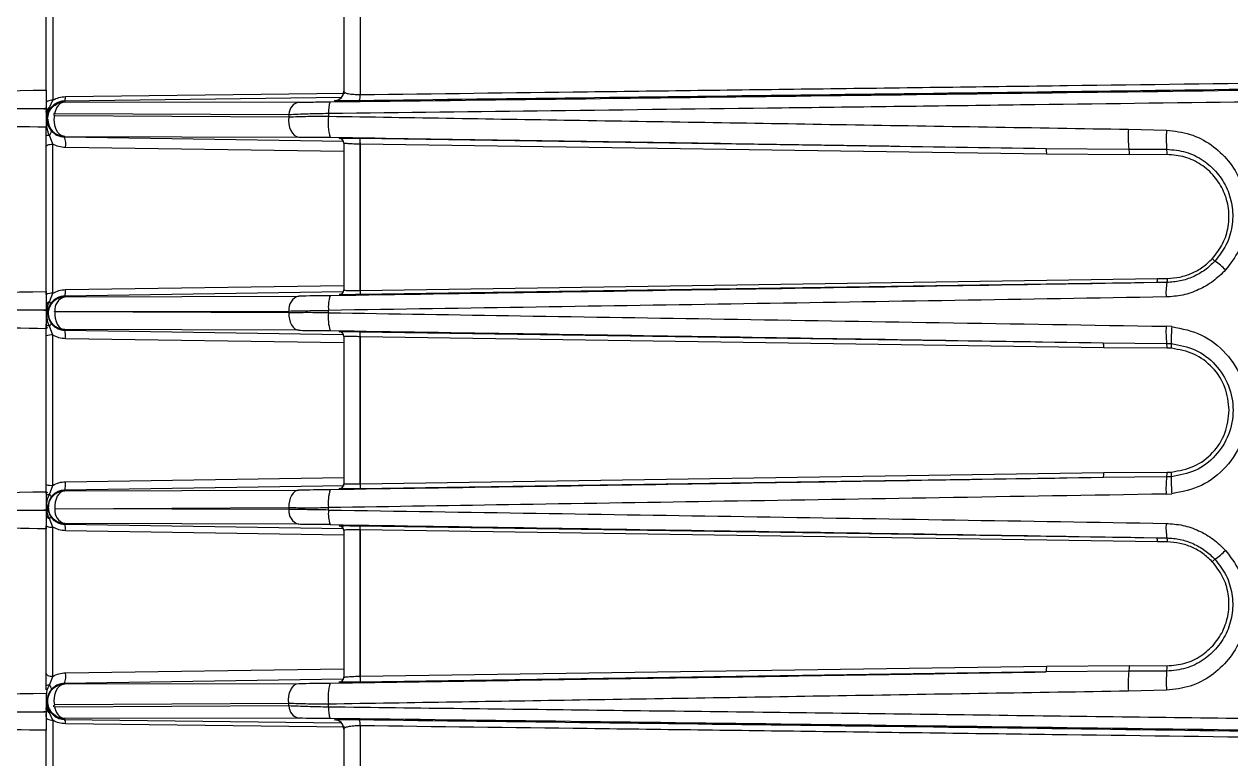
# Model space of a CAD drawing. Extents: x 8 to 113, y 1 to 87.
# Drawn here: x 10.875 to 14.766, y 35.692 to 38.064 of the extents above; entities that cross this region are included whole.
import ezdxf

# ---------------------------------------------------------------- set-up
doc = ezdxf.new("R2010")
doc.units = 0
doc.header["$MEASUREMENT"] = 0
doc.layers.add('OBJECT', color=7, linetype='CONTINUOUS')

msp = doc.modelspace()

# ---------------------------------------------------------------- linework, layer by layer
at = {"layer": 'OBJECT'}
for p, q in [((11.959, 39.8179), (11.959, 37.8362)), ((10.946, 37.8507), (10.946, 39.1277)), ((10.9679, 39.1309), (10.9679, 37.8185)), ((10.9569, 37.7943), (10.9679, 37.8185)), ((11.8975, 37.8263), (11.006, 37.8155)), ((11.0087, 37.8298), (11.9089, 37.841)), ((10.946, 37.7908), (10.946, 37.7906)), ((10.946, 37.7781), (10.946, 37.7837)), ((11.006, 37.8155), (11.0061, 37.8126)), ((11.0061, 37.8126), (11.006, 37.8126)), ((11.0061, 37.8126), (11.7613, 37.8121)), ((11.8764, 37.8168), (11.8764, 37.817)), ((10.9739, 37.7757), (11.729, 37.7721)), ((10.9739, 37.7691), (11.729, 37.7642)), ((11.729, 37.7721), (11.729, 37.7642)), ((11.8568, 37.776), (11.8568, 37.7664)), ((10.946, 37.2007), (10.946, 37.7307)), ((10.946, 37.7063), (10.946, 37.7205)), ((10.9679, 37.6766), (10.9569, 37.7054)), ((11.006, 37.6994), (11.0061, 37.7011)), ((11.0061, 37.7011), (11.7611, 37.6993)), ((14.4357, 37.7243), (14.5585, 37.7215)), ((10.9679, 37.195), (10.9679, 37.6766)), ((11.006, 37.6994), (11.9054, 37.6859)), ((11.906, 37.6524), (11.0086, 37.6654)), ((11.8912, 37.6945), (11.8912, 37.6949)), ((11.9573, 37.6951), (14.1699, 37.6623)), ((11.959, 37.6801), (11.9589, 37.6759)), ((11.9589, 37.2038), (11.9589, 37.6759)), ((11.9592, 37.6759), (11.9593, 37.6801)), ((11.9592, 37.6759), (11.9592, 37.2038)), ((14.1717, 37.6436), (11.9592, 37.6759)), ((14.1699, 37.6623), (14.4373, 37.6602)), ((14.4388, 37.6422), (14.1717, 37.6436)), ((14.4373, 37.6602), (14.5589, 37.6599)), ((14.5601, 37.6426), (14.4388, 37.6422)), ((11.9592, 37.2038), (14.5293, 37.2425)), ((14.5293, 37.2425), (14.5614, 37.2429)), ((11.9044, 37.1997), (11.0061, 37.186)), ((11.0087, 37.2068), (11.906, 37.2206)), ((14.5275, 37.2294), (11.9573, 37.1907)), ((14.5596, 37.2298), (14.5275, 37.2294)), ((10.9569, 37.1674), (10.9679, 37.195)), ((11.0061, 37.1836), (11.7611, 37.1861)), ((11.0061, 37.186), (11.0061, 37.1836)), ((11.8912, 37.1909), (11.8912, 37.1913)), ((10.946, 37.1408), (10.946, 37.1406)), ((10.974, 37.1363), (11.729, 37.1377)), ((11.729, 37.1321), (10.974, 37.1356)), ((11.729, 37.1321), (11.729, 37.1377)), ((11.8568, 37.1321), (11.8568, 37.1399)), ((10.946, 36.5547), (10.946, 37.0807)), ((10.9679, 37.0603), (10.9569, 37.0893)), ((14.5759, 37.0875), (14.5572, 37.0884)), ((10.9679, 36.5752), (10.9679, 37.0603)), ((11.0061, 37.0779), (11.0061, 37.0759)), ((11.7611, 37.0755), (11.0061, 37.0779)), ((11.0061, 37.0759), (11.9054, 37.0622)), ((11.906, 37.035), (11.0087, 37.0485)), ((11.8912, 37.0705), (11.8912, 37.0709)), ((11.906, 37.0559), (11.906, 36.8177)), ((11.9573, 37.0711), (14.3542, 37.0351)), ((11.9589, 37.0561), (11.9589, 37.0549)), ((11.9589, 36.5806), (11.9589, 37.0549)), ((11.9592, 37.0549), (11.9592, 37.0561)), ((11.9592, 37.0549), (11.9592, 36.5805)), ((14.3561, 37.0193), (11.9592, 37.0549)), ((14.3542, 37.0351), (14.559, 37.0333)), ((14.5606, 37.0178), (14.3561, 37.0193)), ((14.559, 37.0333), (14.574, 37.0327)), ((14.5746, 37.0174), (14.5606, 37.0178)), ((11.906, 36.8177), (11.906, 36.5795)), ((11.9592, 36.5805), (14.3561, 36.6162)), ((14.3561, 36.6162), (14.5606, 36.6176)), ((14.5606, 36.6176), (14.5746, 36.6181)), ((10.9569, 36.5461), (10.9679, 36.5752)), ((11.9075, 36.5733), (11.0061, 36.5595)), ((11.0087, 36.587), (11.906, 36.6004)), ((14.3542, 36.6003), (11.9573, 36.5644)), ((11.9589, 36.5806), (11.9589, 36.5794)), ((11.9592, 36.5794), (11.9592, 36.5805)), ((14.559, 36.6022), (14.3542, 36.6003)), ((14.574, 36.6027), (14.559, 36.6022)), ((11.0061, 36.5575), (11.7611, 36.56)), ((11.0061, 36.5595), (11.0061, 36.5575)), ((11.8912, 36.5645), (11.8912, 36.565)), ((14.5572, 36.547), (14.5759, 36.548)), ((10.946, 36.4946), (10.946, 36.4948)), ((10.974, 36.4999), (11.729, 36.5034)), ((11.729, 36.4977), (10.974, 36.4991)), ((11.729, 36.5034), (11.729, 36.4977)), ((11.8568, 36.4956), (11.8568, 36.5033)), ((10.9679, 36.4404), (10.9569, 36.468)), ((10.946, 35.9151), (10.946, 36.4347)), ((10.9679, 35.9588), (10.9679, 36.4404)), ((11.0061, 36.4518), (11.0061, 36.4495)), ((11.7611, 36.4494), (11.0061, 36.4518)), ((11.0061, 36.4495), (11.9044, 36.4357)), ((11.906, 36.4148), (11.0087, 36.4286)), ((11.8912, 36.4441), (11.8912, 36.4446)), ((11.9573, 36.4447), (14.5275, 36.4061)), ((11.9589, 35.9596), (11.9589, 36.4316)), ((11.9592, 36.4316), (11.9592, 35.9596)), ((14.5293, 36.393), (11.9592, 36.4316)), ((14.5275, 36.4061), (14.5596, 36.4056)), ((14.5614, 36.3925), (14.5293, 36.393)), ((11.9592, 35.9596), (14.1717, 35.9919)), ((14.1717, 35.9919), (14.4388, 35.9933)), ((14.4388, 35.9933), (14.5601, 35.9928)), ((10.9569, 35.9301), (10.9679, 35.9588)), ((11.0086, 35.9701), (11.906, 35.9831)), ((14.1699, 35.9732), (11.9573, 35.9403)), ((11.9589, 35.9596), (11.959, 35.9553)), ((11.9593, 35.9553), (11.9592, 35.9596)), ((14.4373, 35.9753), (14.1699, 35.9732)), ((14.5589, 35.9756), (14.4373, 35.9753)), ((10.946, 35.9151), (10.946, 35.9292)), ((11.9032, 35.9496), (11.006, 35.936)), ((11.0061, 35.9343), (11.006, 35.936)), ((11.0061, 35.9343), (11.7611, 35.9361)), ((11.8912, 35.9405), (11.8912, 35.941)), ((14.5585, 35.914), (14.4357, 35.9111)), ((10.946, 35.8517), (10.946, 35.8573)), ((10.946, 35.8446), (10.946, 35.8448)), ((10.946, 35.8277), (10.946, 35.8377)), ((10.9679, 35.817), (10.9569, 35.8411)), ((11.729, 35.8634), (10.9738, 35.8598)), ((11.729, 35.8713), (10.9739, 35.8664)), ((11.729, 35.8634), (11.729, 35.8713)), ((11.8568, 35.8595), (11.8568, 35.8691)), ((10.9679, 35.817), (10.9679, 34.495)), ((11.7613, 35.8234), (11.006, 35.8228)), ((11.006, 35.8228), (11.006, 35.8199)), ((11.006, 35.8199), (11.8975, 35.8091)), ((11.9089, 35.7944), (11.0086, 35.8057)), ((11.8764, 35.8185), (11.8764, 35.8186)), ((11.959, 35.7993), (11.959, 33.8176)), ((10.946, 34.5896), (10.946, 35.7847))]:
    msp.add_line(p, q, dxfattribs=at)
at = {"layer": 'OBJECT', "flags": 128}
for points in [[(10.9679, 37.8185), (10.9635, 37.8181), (10.9593, 37.8173), (10.9555, 37.8163), (10.9522, 37.8149), (10.9496, 37.8134), (10.9476, 37.8116), (10.9464, 37.8097), (10.946, 37.8078)], [(11.0061, 37.7011), (10.9982, 37.7028), (10.9908, 37.7072), (10.9842, 37.714), (10.9789, 37.723), (10.975, 37.7335), (10.9728, 37.7451), (10.9725, 37.7572), (10.9739, 37.7691)], [(11.729, 37.7642), (11.728, 37.7526), (11.7287, 37.7409), (11.7311, 37.7299), (11.735, 37.7198), (11.7402, 37.7114), (11.7465, 37.705), (11.7536, 37.7009), (11.7611, 37.6993)], [(10.9569, 37.7054), (10.9588, 37.7077), (10.9603, 37.71), (10.9615, 37.7122), (10.9624, 37.7142), (10.9629, 37.7161), (10.9631, 37.7177), (10.9628, 37.7191), (10.9623, 37.7203)], [(10.946, 37.6674), (10.9464, 37.6691), (10.9476, 37.6707), (10.9496, 37.6722), (10.9522, 37.6736), (10.9555, 37.6747), (10.9593, 37.6756), (10.9635, 37.6763), (10.9679, 37.6766)], [(10.946, 37.1408), (10.9421, 37.1408), (10.9391, 37.1407)], [(10.974, 37.1356), (10.974, 37.1248), (10.9754, 37.1143), (10.9781, 37.1044), (10.9821, 37.0956), (10.9871, 37.0883), (10.9929, 37.0828), (10.9993, 37.0793), (11.0061, 37.0779)], [(11.729, 37.1321), (11.7291, 37.1214), (11.7306, 37.1111), (11.7334, 37.1014), (11.7373, 37.0928), (11.7423, 37.0857), (11.7481, 37.0803), (11.7544, 37.0768), (11.7611, 37.0755)], [(10.946, 37.0958), (10.9462, 37.0949), (10.9467, 37.0939), (10.9476, 37.093), (10.9489, 37.0922), (10.9505, 37.0913), (10.9524, 37.0906), (10.9545, 37.0899), (10.9569, 37.0893)], [(10.9569, 36.5461), (10.9545, 36.5455), (10.9524, 36.5448), (10.9505, 36.5441), (10.9489, 36.5433), (10.9476, 36.5424), (10.9467, 36.5415), (10.9462, 36.5406), (10.946, 36.5396)], [(11.0061, 36.5575), (10.9993, 36.5562), (10.9929, 36.5526), (10.9871, 36.5471), (10.9821, 36.5398), (10.9781, 36.5311), (10.9754, 36.5212), (10.974, 36.5107), (10.974, 36.4999)], [(11.7611, 36.56), (11.7544, 36.5586), (11.7481, 36.5552), (11.7423, 36.5498), (11.7373, 36.5426), (11.7334, 36.5341), (11.7306, 36.5244), (11.7291, 36.514), (11.729, 36.5034)], [(10.946, 35.968), (10.9464, 35.9663), (10.9476, 35.9647), (10.9496, 35.9632), (10.9522, 35.9619), (10.9555, 35.9607), (10.9593, 35.9598), (10.9635, 35.9592), (10.9679, 35.9588)], [(10.9569, 35.9301), (10.9588, 35.9278), (10.9603, 35.9255), (10.9615, 35.9233), (10.9624, 35.9212), (10.9629, 35.9194), (10.9631, 35.9177), (10.9628, 35.9163), (10.9623, 35.9152)], [(10.9739, 35.8664), (10.9725, 35.8783), (10.9728, 35.8903), (10.975, 35.9019), (10.9789, 35.9125), (10.9842, 35.9214), (10.9908, 35.9282), (10.9982, 35.9326), (11.0061, 35.9343)], [(11.729, 35.8713), (11.728, 35.8829), (11.7287, 35.8945), (11.7311, 35.9056), (11.735, 35.9156), (11.7402, 35.924), (11.7465, 35.9304), (11.7536, 35.9345), (11.7611, 35.9361)], [(10.9391, 35.8447), (10.9429, 35.8447), (10.946, 35.8446)], [(10.946, 35.8277), (10.9464, 35.8257), (10.9476, 35.8238), (10.9496, 35.8221), (10.9522, 35.8205), (10.9555, 35.8192), (10.9593, 35.8181), (10.9635, 35.8174), (10.9679, 35.817)]]:
    msp.add_lwpolyline(points, dxfattribs=at)
at = {"layer": 'OBJECT'}
for centre, radius, start, end in [((11.876, 37.8468), 0.03, 270.8174, 359.9964), ((11.9187, 37.8322), 0.0405, 336.8812, 5.6577), ((10.9648, 37.7772), 0.0189, 114.6928, 177.0657), ((10.9594, 37.7991), 0.00532, 242.8052, 300.6129), ((11.7707, 37.7715), 0.0417, 103.027, 179.1917), ((11.9319, 37.7836), 0.0755, 157.3106, 185.817), ((11.007, 37.7569), 0.0557, 180.0252, 269.0506), ((12.0078, 37.7439), 0.1527, 171.5367, 197.3552), ((10.9552, 37.7508), 0.0455, 258.3163, 272.234), ((14.8148, 37.7017), 0.3799, 176.5835, 186.2714), ((14.9927, 37.6936), 0.4351, 176.3255, 184.4454), ((10.9369, 37.677), 0.0726, 350.7986, 17.9755), ((11.891, 37.6799), 0.015, 0.0028, 89.0058), ((11.891, 37.6795), 0.015, 0.0039, 89.0036), ((11.9572, 37.7261), 0.0503, 271.9428, 272.287), ((14.1353, 37.6495), 0.0369, 350.8114, 20.3031), ((14.3819, 37.6464), 0.057, 355.73, 13.9671), ((14.4946, 37.6466), 0.0657, 356.4741, 11.6369), ((15.015, 37.6351), 0.4509, 226.7586, 228.2473), ((14.5395, 37.0514), 0.3031, 46.2734, 54.6876), ((14.5042, 37.2393), 0.0254, 336.99, 7.2253), ((14.5341, 37.24), 0.0275, 338.3037, 6.1788), ((10.9631, 37.1596), 0.0358, 82.2158, 118.5915), ((10.9643, 37.2018), 0.0447, 339.2658, 6.4601), ((11.891, 37.2063), 0.015, 270.9964, 359.9961), ((11.891, 37.2059), 0.015, 270.9964, 359.9961), ((14.7611, 37.1961), 0.2043, 170.5079, 183.6881), ((10.9601, 37.1534), 0.0144, 102.7899, 170.4308), ((10.9708, 37.1846), 0.0221, 231.1278, 248.9892), ((11.0184, 37.1407), 0.0446, 105.9957, 185.6539), ((11.7738, 37.1428), 0.0451, 106.3213, 186.431), ((11.9623, 37.1519), 0.1062, 160.6882, 186.5213), ((11.989, 37.1152), 0.1333, 172.7057, 197.7827), ((10.9493, 37.1011), 0.0141, 303.0741, 346.3766), ((14.8979, 37.0717), 0.3411, 177.1853, 186.4627), ((14.8954, 37.0489), 0.3218, 173.1125, 182.8762), ((10.963, 37.0081), 0.0524, 84.5631, 108.899), ((10.9474, 37.0565), 0.0618, 352.5357, 18.3289), ((11.891, 37.0559), 0.015, 0.0028, 89.0058), ((11.891, 37.0555), 0.015, 0.0028, 89.0058), ((11.9588, 37.0787), 0.0238, 270.2493, 270.9756), ((14.3246, 37.0237), 0.0318, 351.965, 21.0948), ((14.5137, 37.0208), 0.0469, 356.4155, 15.4698), ((14.5288, 37.0234), 0.0461, 352.5298, 11.687), ((14.3246, 36.6117), 0.0318, 338.9052, 8.035), ((14.5137, 36.6147), 0.0469, 344.5302, 3.5845), ((14.5288, 36.6121), 0.0461, 348.313, 7.4702), ((10.963, 36.6274), 0.0524, 251.101, 275.4369), ((10.9474, 36.5789), 0.0618, 341.6714, 7.464), ((11.891, 36.58), 0.015, 270.9942, 359.9972), ((11.891, 36.5795), 0.015, 270.9964, 359.9961), ((11.9588, 36.5567), 0.0238, 89.0244, 89.7507), ((14.8979, 36.5638), 0.3411, 173.5372, 182.8147), ((14.8954, 36.5866), 0.3218, 177.1238, 186.8875), ((10.9493, 36.5343), 0.0141, 13.6232, 56.9261), ((11.989, 36.5203), 0.1333, 162.2173, 187.2943), ((11.0184, 36.4947), 0.0446, 174.3461, 254.0043), ((11.7738, 36.4927), 0.0451, 173.5685, 253.6795), ((11.9623, 36.4835), 0.1062, 173.4789, 199.3117), ((10.9601, 36.482), 0.0144, 189.5692, 257.2101), ((10.9708, 36.4508), 0.0221, 111.0108, 128.8722), ((10.9631, 36.4758), 0.0358, 241.4063, 277.7849), ((10.9643, 36.4337), 0.0447, 353.5401, 20.7342), ((11.891, 36.4296), 0.015, 0.0039, 89.0036), ((11.891, 36.4291), 0.015, 0.0039, 89.0036), ((14.7611, 36.4393), 0.2043, 176.3119, 189.4921), ((14.5042, 36.3962), 0.0254, 352.774, 23.0107), ((14.5341, 36.3955), 0.0275, 353.8212, 21.6963), ((14.5395, 36.5841), 0.3031, 305.3124, 313.7266), ((15.0143, 36.001), 0.45, 131.7511, 133.243), ((14.1353, 35.986), 0.0369, 339.6958, 9.1893), ((14.3819, 35.989), 0.057, 346.0341, 4.269), ((14.4946, 35.9888), 0.0657, 348.3632, 3.5258), ((10.9369, 35.9584), 0.0726, 342.0242, 9.2015), ((11.891, 35.956), 0.015, 270.9959, 359.9966), ((11.891, 35.9555), 0.015, 270.9937, 359.9966), ((11.9576, 35.9214), 0.0382, 87.6586, 88.1116), ((14.8148, 35.9338), 0.3798, 173.7285, 183.4166), ((14.9927, 35.9418), 0.4351, 175.5545, 183.6745), ((10.9552, 35.8847), 0.0454, 87.7552, 101.6915), ((12.0078, 35.8915), 0.1527, 162.6447, 188.4633), ((10.9648, 35.8583), 0.0189, 182.9339, 245.3066), ((10.9594, 35.8364), 0.00532, 59.3943, 117.194), ((11.7707, 35.864), 0.0417, 180.8078, 256.974), ((11.9319, 35.8518), 0.0755, 174.1828, 202.6897), ((10.9827, 35.8083), 0.026, 354.2925, 26.5141), ((11.876, 35.7886), 0.03, 0.0033, 89.1829), ((11.9187, 35.8032), 0.0405, 354.3437, 23.1174)]:
    msp.add_arc(centre, radius, start, end, dxfattribs=at)
for points, knots in [([(11.906, 39.758), (11.906, 39.7494), (11.906, 39.732), (11.906, 39.6738), (11.906, 39.5909), (11.906, 39.4806), (11.906, 39.3441), (11.906, 39.183), (11.906, 38.9992), (11.906, 38.7953), (11.906, 38.5751), (11.906, 38.3418), (11.906, 38.0997), (11.906, 37.9307), (11.906, 37.8468)], [0, 0, 0, 0, 0.0803207, 0.16194, 0.244772, 0.3293776, 0.4144874, 0.5, 0.5855181, 0.670628, 0.755228, 0.8380655, 0.919682, 1, 1, 1, 1]), ([(10.946, 37.8611), (10.946, 37.9282), (10.946, 38.0826), (10.946, 38.3027), (10.946, 38.5201), (10.946, 38.7093), (10.946, 38.8659), (10.946, 38.9854), (10.946, 39.0693), (10.946, 39.094), (10.946, 39.1062)], [0, 0, 0, 0, 0.098184, 0.225884, 0.35579, 0.486829, 0.617867, 0.747774, 0.875474, 1, 1, 1, 1]), ([(11.8622, 37.8128), (12.3785, 37.8192), (13.4118, 37.832), (14.766, 37.8497), (15.6034, 37.8612), (15.921, 37.8656)], [0, 0, 0, 0, 0.382702, 0.765908, 1, 1, 1, 1]), ([(15.921, 37.8679), (15.6138, 37.8637), (14.7972, 37.8525), (13.4743, 37.8352), (12.4618, 37.8226), (11.9559, 37.8163)], [0, 0, 0, 0, 0.23178, 0.616222, 1, 1, 1, 1]), ([(11.959, 37.8362), (12.203, 37.8393), (12.6999, 37.8455), (13.4602, 37.8553), (14.227, 37.8653), (14.9947, 37.8755), (15.5553, 37.8831), (15.8653, 37.8874), (15.921, 37.8881)], [0, 0, 0, 0, 0.185391, 0.377506, 0.576351, 0.765931, 0.957987, 1, 1, 1, 1]), ([(9.4235, 37.8241), (9.7078, 37.8291), (10.2153, 37.838), (10.7227, 37.8468), (10.946, 37.8507)], [0, 0, 0, 0, 0.560008, 1, 1, 1, 1]), ([(10.946, 37.8507), (10.946, 37.8501), (10.946, 37.8487), (10.946, 37.8382), (10.946, 37.8229), (10.946, 37.8061), (10.946, 37.7951), (10.946, 37.7908)], [0, 0, 0, 0, 0.217203, 0.434333, 0.650165, 0.864389, 1, 1, 1, 1]), ([(10.9679, 37.8185), (10.9743, 37.8217), (10.9872, 37.828), (11.0015, 37.8292), (11.0087, 37.8298)], [0, 0, 0, 0, 0.498431, 1, 1, 1, 1]), ([(11.006, 37.8155), (11.0063, 37.8158), (11.0069, 37.8162), (11.0076, 37.8193), (11.0083, 37.8238), (11.0085, 37.8278), (11.0087, 37.8298)], [0, 0, 0, 0, 0.245159, 0.499986, 0.754817, 1, 1, 1, 1]), ([(11.8568, 37.776), (12.096, 37.7788), (12.5826, 37.7847), (13.3264, 37.7939), (14.0763, 37.8035), (14.8271, 37.8133), (15.4383, 37.8215), (15.8041, 37.8266), (15.921, 37.8282)], [0, 0, 0, 0, 0.177189, 0.360441, 0.549759, 0.730707, 0.913979, 1, 1, 1, 1]), ([(11.8764, 37.817), (11.8783, 37.8171), (11.8823, 37.8174), (11.8881, 37.8194), (11.8936, 37.8225), (11.8996, 37.8279), (11.9048, 37.8363), (11.9056, 37.8436), (11.906, 37.8473)], [0, 0, 0, 0, 0.115727, 0.237004, 0.365059, 0.500934, 0.749863, 1, 1, 1, 1]), ([(11.906, 37.8468), (11.9066, 37.8455), (11.9079, 37.8427), (11.9172, 37.8398), (11.9279, 37.838), (11.9376, 37.837), (11.948, 37.8363), (11.9554, 37.8362), (11.959, 37.8362)], [0, 0, 0, 0, 0.250259, 0.499689, 0.634038, 0.76157, 0.883198, 1, 1, 1, 1]), ([(10.9391, 37.7907), (10.9385, 37.7907), (10.8196, 37.7907), (10.616, 37.7907), (10.3918, 37.7907), (10.2853, 37.7907), (10.2634, 37.7907), (10.2628, 37.7907)], [0, 0, 0, 0, 0.002464, 0.527441, 0.903158, 0.997088, 1, 1, 1, 1]), ([(10.946, 37.7908), (10.9447, 37.7908), (10.9424, 37.7908), (10.9401, 37.7907), (10.9391, 37.7907)], [0, 0, 0, 0, 0.559993, 1, 1, 1, 1]), ([(10.9391, 37.7907), (10.9403, 37.7907), (10.9426, 37.7907), (10.945, 37.7906), (10.946, 37.7906)], [0, 0, 0, 0, 0.5599937, 1, 1, 1, 1]), ([(10.946, 37.7906), (10.946, 37.7847), (10.946, 37.7721), (10.946, 37.7546), (10.946, 37.7405), (10.946, 37.7321), (10.946, 37.7311), (10.946, 37.7307)], [0, 0, 0, 0, 0.187681, 0.400357, 0.613502, 0.827951, 1, 1, 1, 1]), ([(10.9569, 37.7054), (10.9563, 37.7063), (10.9554, 37.7078), (10.9542, 37.7104), (10.9529, 37.714), (10.951, 37.7202), (10.9486, 37.7319), (10.9467, 37.7517), (10.9474, 37.7758), (10.9547, 37.7899), (10.9569, 37.7943)], [0, 0, 0, 0, 0.035421, 0.057338, 0.093999, 0.157766, 0.273473, 0.49278, 0.842967, 1, 1, 1, 1]), ([(10.9621, 37.7945), (10.9601, 37.7918), (10.956, 37.7864), (10.9524, 37.7784), (10.9504, 37.7718), (10.9489, 37.7649), (10.9487, 37.7601), (10.9486, 37.7568)], [0, 0, 0, 0, 0.249992, 0.497598, 0.621224, 0.745568, 1, 1, 1, 1]), ([(10.9512, 37.7568), (10.9521, 37.7641), (10.9537, 37.7785), (10.9661, 37.7966), (10.9807, 37.8069), (10.9944, 37.8117), (11.0021, 37.8123), (11.006, 37.8126)], [0, 0, 0, 0, 0.250886, 0.499859, 0.733623, 0.862855, 1, 1, 1, 1]), ([(11.006, 37.8155), (11.0018, 37.8152), (10.9933, 37.8146), (10.9813, 37.8101), (10.9705, 37.8034), (10.9649, 37.7975), (10.9621, 37.7945)], [0, 0, 0, 0, 0.250429, 0.499844, 0.740767, 1, 1, 1, 1]), ([(11.006, 37.8126), (11.0018, 37.8118), (10.9936, 37.8101), (10.9837, 37.8002), (10.9771, 37.7883), (10.9749, 37.7796), (10.9739, 37.7757)], [0, 0, 0, 0, 0.295101, 0.569756, 0.806961, 1, 1, 1, 1]), ([(11.7613, 37.8121), (11.7764, 37.8121), (11.8068, 37.8122), (11.8437, 37.8126), (11.8622, 37.8128)], [0, 0, 0, 0, 0.498689, 1, 1, 1, 1]), ([(11.9559, 37.8163), (11.9449, 37.8162), (11.9227, 37.816), (11.8968, 37.816), (11.8796, 37.8163), (11.8775, 37.8166), (11.8764, 37.8168)], [0, 0, 0, 0, 0.2497037, 0.4994833, 0.7493642, 1, 1, 1, 1]), ([(10.946, 37.7307), (10.6617, 37.7357), (10.1542, 37.7445), (9.6468, 37.7534), (9.4235, 37.7573)], [0, 0, 0, 0, 0.560011, 1, 1, 1, 1]), ([(10.9486, 37.7568), (10.9488, 37.7534), (10.9493, 37.7469), (10.9509, 37.7411), (10.953, 37.7352), (10.9557, 37.7291), (10.9601, 37.7232), (10.9623, 37.7203)], [0, 0, 0, 0, 0.24759, 0.460665, 0.504758, 0.757493, 1, 1, 1, 1]), ([(10.9739, 37.7757), (10.9735, 37.7756), (10.9728, 37.7755), (10.9721, 37.7751), (10.9716, 37.7747), (10.9711, 37.7741), (10.9708, 37.7733), (10.9707, 37.7726), (10.9707, 37.7717), (10.9711, 37.7707), (10.9718, 37.7698), (10.9728, 37.7692), (10.9736, 37.7691), (10.9739, 37.7691)], [0, 0, 0, 0, 0.13574, 0.194591, 0.250843, 0.311563, 0.37511, 0.438068, 0.500883, 0.619799, 0.750938, 0.873701, 1, 1, 1, 1]), ([(11.729, 37.7721), (11.7485, 37.7729), (11.7871, 37.7746), (11.8338, 37.7755), (11.8568, 37.776)], [0, 0, 0, 0, 0.506803, 1, 1, 1, 1]), ([(11.729, 37.7642), (11.7486, 37.7649), (11.7873, 37.7664), (11.8339, 37.7664), (11.8568, 37.7664)], [0, 0, 0, 0, 0.509049, 1, 1, 1, 1]), ([(11.8568, 37.7664), (12.1269, 37.762), (12.6829, 37.7531), (13.5426, 37.7391), (14.1327, 37.7293), (14.4357, 37.7243)], [0, 0, 0, 0, 0.315, 0.648332, 1, 1, 1, 1]), ([(10.946, 37.6674), (10.946, 37.6734), (10.946, 37.686), (10.946, 37.6993), (10.946, 37.7063)], [0, 0, 0, 0, 0.473118, 1, 1, 1, 1]), ([(10.9623, 37.7203), (10.9681, 37.7148), (10.9768, 37.7064), (10.993, 37.7005), (11.0018, 37.6998), (11.006, 37.6994)], [0, 0, 0, 0, 0.49808, 0.757942, 1, 1, 1, 1]), ([(14.5585, 37.7215), (14.5843, 37.7185), (14.6357, 37.7125), (14.7047, 37.6763), (14.7606, 37.6243), (14.7999, 37.5586), (14.8198, 37.4845), (14.8181, 37.4075), (14.7961, 37.3323), (14.7647, 37.291), (14.749, 37.2704)], [0, 0, 0, 0, 0.125399, 0.250033, 0.374937, 0.500007, 0.625107, 0.75017, 0.875155, 1, 1, 1, 1]), ([(10.946, 37.191), (10.946, 37.2722), (10.946, 37.4346), (10.946, 37.5898), (10.946, 37.6674)], [0, 0, 0, 0, 0.5, 1, 1, 1, 1]), ([(11.0086, 37.6654), (11.0014, 37.666), (10.9869, 37.6672), (10.9742, 37.6735), (10.9679, 37.6766)], [0, 0, 0, 0, 0.5023, 1, 1, 1, 1]), ([(11.7611, 37.6993), (11.7764, 37.6992), (11.8067, 37.6991), (11.8437, 37.6986), (11.862, 37.6983)], [0, 0, 0, 0, 0.501563, 1, 1, 1, 1]), ([(11.862, 37.6983), (12.245, 37.6925), (13.0128, 37.6807), (13.7836, 37.6684), (14.1699, 37.6623)], [0, 0, 0, 0, 0.498752, 1, 1, 1, 1]), ([(11.8912, 37.6949), (11.8922, 37.6951), (11.894, 37.6954), (11.9086, 37.6955), (11.9301, 37.6955), (11.9483, 37.6952), (11.9573, 37.6951)], [0, 0, 0, 0, 0.250139, 0.500157, 0.750082, 1, 1, 1, 1]), ([(11.906, 37.6799), (11.906, 37.602), (11.906, 37.4461), (11.906, 37.286), (11.906, 37.2059)], [0, 0, 0, 0, 0.5000003, 1, 1, 1, 1]), ([(11.9589, 37.6759), (11.9518, 37.6761), (11.9371, 37.6766), (11.9198, 37.6776), (11.9081, 37.6788), (11.9067, 37.6795), (11.906, 37.6799)], [0, 0, 0, 0, 0.239397, 0.499824, 0.74984, 1, 1, 1, 1]), ([(11.959, 37.6801), (11.959, 37.6821), (11.959, 37.6851), (11.9588, 37.6886), (11.9585, 37.6917), (11.958, 37.6944), (11.9576, 37.6949), (11.9573, 37.6951)], [0, 0, 0, 0, 0.251212, 0.383347, 0.515965, 0.770808, 1, 1, 1, 1]), ([(14.5589, 37.6599), (14.5799, 37.6579), (14.6218, 37.654), (14.6781, 37.6259), (14.724, 37.5848), (14.7565, 37.5323), (14.7732, 37.4725), (14.772, 37.41), (14.7538, 37.3488), (14.7277, 37.3154), (14.7147, 37.2987)], [0, 0, 0, 0, 0.125945, 0.251061, 0.375911, 0.500546, 0.625123, 0.749825, 0.874778, 1, 1, 1, 1]), ([(14.7061, 37.3066), (14.7183, 37.3222), (14.7427, 37.3532), (14.76, 37.4105), (14.7611, 37.469), (14.7452, 37.525), (14.7146, 37.5739), (14.6713, 37.612), (14.6186, 37.6377), (14.5796, 37.641), (14.5601, 37.6426)], [0, 0, 0, 0, 0.1248514, 0.2496703, 0.374509, 0.4994319, 0.6244738, 0.749587, 0.8746189, 1, 1, 1, 1]), ([(14.7147, 37.2987), (14.7041, 37.2886), (14.683, 37.2684), (14.6445, 37.2471), (14.603, 37.2329), (14.574, 37.2308), (14.5596, 37.2298)], [0, 0, 0, 0, 0.2510338, 0.4998421, 0.7502371, 1, 1, 1, 1]), ([(14.5614, 37.2429), (14.5748, 37.2438), (14.6017, 37.2457), (14.6404, 37.2588), (14.6764, 37.2785), (14.6961, 37.2972), (14.7061, 37.3066)], [0, 0, 0, 0, 0.249686, 0.500038, 0.748854, 1, 1, 1, 1]), ([(14.749, 37.2704), (14.736, 37.2576), (14.7102, 37.2322), (14.6627, 37.2052), (14.6113, 37.1871), (14.5752, 37.1843), (14.5572, 37.183)], [0, 0, 0, 0, 0.251427, 0.50031, 0.75055, 1, 1, 1, 1]), ([(9.3808, 37.1734), (9.673, 37.1785), (10.1948, 37.1876), (10.7165, 37.1967), (10.946, 37.2007)], [0, 0, 0, 0, 0.560008, 1, 1, 1, 1]), ([(10.946, 37.2007), (10.946, 37.2001), (10.946, 37.1987), (10.946, 37.1882), (10.946, 37.1729), (10.946, 37.1561), (10.946, 37.1451), (10.946, 37.1408)], [0, 0, 0, 0, 0.217202, 0.434334, 0.650167, 0.86439, 1, 1, 1, 1]), ([(10.9679, 37.195), (10.9743, 37.1984), (10.9872, 37.205), (11.0015, 37.2062), (11.0087, 37.2068)], [0, 0, 0, 0, 0.500343, 1, 1, 1, 1]), ([(14.5275, 37.2294), (14.0825, 37.2221), (13.1924, 37.2077), (12.3055, 37.1939), (11.862, 37.1871)], [0, 0, 0, 0, 0.499931, 1, 1, 1, 1]), ([(11.906, 37.2059), (11.9069, 37.2055), (11.9085, 37.2048), (11.9207, 37.204), (11.9375, 37.2036), (11.9518, 37.2038), (11.9589, 37.2038)], [0, 0, 0, 0, 0.275543, 0.500053, 0.755367, 1, 1, 1, 1]), ([(11.9592, 37.2038), (11.9591, 37.2021), (11.9591, 37.1987), (11.9587, 37.1943), (11.9581, 37.1914), (11.9576, 37.1909), (11.9573, 37.1907)], [0, 0, 0, 0, 0.241912, 0.499998, 0.758083, 1, 1, 1, 1]), ([(10.9569, 37.0893), (10.9557, 37.0917), (10.9537, 37.0956), (10.9517, 37.1028), (10.9496, 37.1132), (10.9484, 37.1311), (10.9494, 37.151), (10.9551, 37.1634), (10.9569, 37.1674)], [0, 0, 0, 0, 0.096977, 0.162949, 0.280004, 0.496796, 0.836217, 1, 1, 1, 1]), ([(10.9629, 37.164), (10.9612, 37.1615), (10.9577, 37.1564), (10.9542, 37.1478), (10.952, 37.1388), (10.9514, 37.1262), (10.9538, 37.1125), (10.9599, 37.1027), (10.9629, 37.0978)], [0, 0, 0, 0, 0.122405, 0.248684, 0.377737, 0.499824, 0.749915, 1, 1, 1, 1]), ([(11.0061, 37.0779), (11.0015, 37.0783), (10.9927, 37.0792), (10.9809, 37.0843), (10.9713, 37.0912), (10.9622, 37.1015), (10.9557, 37.1149), (10.9534, 37.1317), (10.9562, 37.1488), (10.9641, 37.1628), (10.9739, 37.1724), (10.9832, 37.1784), (10.9942, 37.1826), (11.0021, 37.1833), (11.0061, 37.1836)], [0, 0, 0, 0, 0.083697, 0.161372, 0.233014, 0.298617, 0.411254, 0.499895, 0.605384, 0.723691, 0.787932, 0.8554, 0.926089, 1, 1, 1, 1]), ([(11.0061, 37.186), (11.0019, 37.1856), (10.9936, 37.185), (10.9818, 37.1804), (10.9711, 37.1736), (10.9657, 37.1672), (10.9629, 37.164)], [0, 0, 0, 0, 0.253998, 0.500394, 0.747085, 1, 1, 1, 1]), ([(11.862, 37.1871), (11.8436, 37.1868), (11.807, 37.1863), (11.7764, 37.1861), (11.7611, 37.1861)], [0, 0, 0, 0, 0.50155, 1, 1, 1, 1]), ([(14.5572, 37.183), (14.1033, 37.1755), (13.2015, 37.1608), (12.303, 37.1468), (11.8568, 37.1399)], [0, 0, 0, 0, 0.50338, 1, 1, 1, 1]), ([(11.9573, 37.1907), (11.9484, 37.1906), (11.9305, 37.1904), (11.9089, 37.1903), (11.8941, 37.1905), (11.8922, 37.1908), (11.8912, 37.1909)], [0, 0, 0, 0, 0.249736, 0.499486, 0.74926, 1, 1, 1, 1]), ([(10.9391, 37.1407), (10.9385, 37.1407), (10.801, 37.1407), (10.5787, 37.1407), (10.3359, 37.1407), (10.2293, 37.1407), (10.2075, 37.1407), (10.2068, 37.1407)], [0, 0, 0, 0, 0.002275, 0.563506, 0.91051, 0.997261, 1, 1, 1, 1]), ([(10.9391, 37.1407), (10.9403, 37.1407), (10.9427, 37.1407), (10.945, 37.1406), (10.946, 37.1406)], [0, 0, 0, 0, 0.560015, 1, 1, 1, 1]), ([(10.946, 37.1406), (10.946, 37.1347), (10.946, 37.1221), (10.946, 37.1046), (10.946, 37.0905), (10.946, 37.0821), (10.946, 37.0811), (10.946, 37.0807)], [0, 0, 0, 0, 0.187684, 0.400357, 0.613504, 0.827953, 1, 1, 1, 1]), ([(10.974, 37.1356), (10.9739, 37.1356), (10.9738, 37.1356), (10.9737, 37.1356), (10.9737, 37.1357), (10.9736, 37.1358), (10.9736, 37.1359), (10.9736, 37.136), (10.9736, 37.1361), (10.9737, 37.1361), (10.9737, 37.1362), (10.9738, 37.1362), (10.9738, 37.1363), (10.9739, 37.1363), (10.974, 37.1363)], [0, 0, 0, 0, 0.14846, 0.270216, 0.325866, 0.380992, 0.499258, 0.560332, 0.615032, 0.666467, 0.718978, 0.77612, 0.84064, 1, 1, 1, 1]), ([(11.729, 37.1377), (11.7485, 37.1381), (11.7873, 37.1388), (11.8337, 37.1395), (11.8568, 37.1399)], [0, 0, 0, 0, 0.503406, 1, 1, 1, 1]), ([(11.8568, 37.1321), (11.8341, 37.1323), (11.7877, 37.1326), (11.7488, 37.1323), (11.729, 37.1321)], [0, 0, 0, 0, 0.488529, 1, 1, 1, 1]), ([(11.8568, 37.1321), (12.063, 37.1289), (12.4876, 37.1221), (13.144, 37.1116), (13.8379, 37.1003), (14.3133, 37.0925), (14.5572, 37.0884)], [0, 0, 0, 0, 0.22962, 0.472827, 0.72962, 1, 1, 1, 1]), ([(10.946, 37.0807), (10.6538, 37.0858), (10.1319, 37.0949), (9.6103, 37.104), (9.3808, 37.108)], [0, 0, 0, 0, 0.56001, 1, 1, 1, 1]), ([(10.946, 37.0577), (10.946, 37.0641), (10.946, 37.0771), (10.946, 37.0896), (10.946, 37.0958)], [0, 0, 0, 0, 0.498248, 1, 1, 1, 1]), ([(10.946, 37.0866), (10.9462, 37.0864), (10.9468, 37.0858), (10.949, 37.0846), (10.9503, 37.0838)], [0, 0, 0, 0, 0.40631, 1, 1, 1, 1]), ([(10.9629, 37.0978), (10.9664, 37.094), (10.9719, 37.0877), (10.9828, 37.0811), (10.9937, 37.0769), (11.0021, 37.0762), (11.0061, 37.0759)], [0, 0, 0, 0, 0.307386, 0.499397, 0.766202, 1, 1, 1, 1]), ([(14.5759, 37.0875), (14.6088, 37.0808), (14.6744, 37.0676), (14.7539, 37.0037), (14.8086, 36.9177), (14.8157, 36.851), (14.8192, 36.8177)], [0, 0, 0, 0, 0.250566, 0.500351, 0.750175, 1, 1, 1, 1]), ([(11.0087, 37.0485), (11.0015, 37.0491), (10.9871, 37.0503), (10.9743, 37.0569), (10.9679, 37.0603)], [0, 0, 0, 0, 0.500843, 1, 1, 1, 1]), ([(11.7611, 37.0755), (11.7765, 37.0754), (11.8071, 37.0752), (11.8438, 37.0747), (11.862, 37.0745)], [0, 0, 0, 0, 0.501586, 1, 1, 1, 1]), ([(11.862, 37.0745), (12.2765, 37.0681), (13.1057, 37.0553), (13.9379, 37.0419), (14.3542, 37.0351)], [0, 0, 0, 0, 0.499771, 1, 1, 1, 1]), ([(11.8912, 37.0709), (11.8922, 37.0711), (11.8941, 37.0713), (11.909, 37.0715), (11.9306, 37.0714), (11.9484, 37.0712), (11.9573, 37.0711)], [0, 0, 0, 0, 0.250088, 0.50011, 0.750076, 1, 1, 1, 1]), ([(11.9589, 37.0549), (11.9521, 37.055), (11.9378, 37.0553), (11.9204, 37.0557), (11.9083, 37.0559), (11.9067, 37.0559), (11.906, 37.0559)], [0, 0, 0, 0, 0.2373226, 0.5000715, 0.7500051, 1, 1, 1, 1]), ([(11.9589, 37.0561), (11.9589, 37.058), (11.9589, 37.0609), (11.9587, 37.0643), (11.9585, 37.0667), (11.9583, 37.0686), (11.9579, 37.0705), (11.9576, 37.0708), (11.9573, 37.0711)], [0, 0, 0, 0, 0.242736, 0.372413, 0.504175, 0.635328, 0.76326, 1, 1, 1, 1]), ([(14.574, 37.0327), (14.6006, 37.0278), (14.6537, 37.0179), (14.7193, 36.9675), (14.7628, 36.8985), (14.7781, 36.8177), (14.7628, 36.7368), (14.7192, 36.6679), (14.6536, 36.6175), (14.6006, 36.6077), (14.574, 36.6027)], [0, 0, 0, 0, 0.125649, 0.250726, 0.375502, 0.500091, 0.624668, 0.749422, 0.874515, 1, 1, 1, 1]), ([(14.761, 36.8177), (14.7582, 36.8429), (14.7526, 36.8933), (14.7099, 36.9575), (14.6489, 37.0041), (14.5994, 37.0129), (14.5746, 37.0174)], [0, 0, 0, 0, 0.249291, 0.498953, 0.749084, 1, 1, 1, 1]), ([(14.5746, 36.6181), (14.5993, 36.6225), (14.6489, 36.6314), (14.7099, 36.6779), (14.7526, 36.7421), (14.7582, 36.7925), (14.761, 36.8177)], [0, 0, 0, 0, 0.250681, 0.500935, 0.750645, 1, 1, 1, 1]), ([(14.8192, 36.8177), (14.8157, 36.7844), (14.8086, 36.7177), (14.7538, 36.6317), (14.6743, 36.5678), (14.6087, 36.5546), (14.5759, 36.548)], [0, 0, 0, 0, 0.24993, 0.499886, 0.749919, 1, 1, 1, 1]), ([(10.946, 36.5486), (10.946, 36.5518), (10.946, 36.5613), (10.946, 36.5713), (10.946, 36.5778)], [0, 0, 0, 0, 0.342279, 1, 1, 1, 1]), ([(10.9679, 36.5752), (10.9743, 36.5785), (10.9871, 36.5852), (11.0015, 36.5864), (11.0087, 36.587)], [0, 0, 0, 0, 0.500466, 1, 1, 1, 1]), ([(14.3542, 36.6003), (13.9379, 36.5936), (13.1057, 36.5802), (12.2765, 36.5674), (11.862, 36.561)], [0, 0, 0, 0, 0.500229, 1, 1, 1, 1]), ([(11.906, 36.5795), (11.9067, 36.5795), (11.9083, 36.5795), (11.9204, 36.5798), (11.9378, 36.5801), (11.9521, 36.5804), (11.9589, 36.5806)], [0, 0, 0, 0, 0.2504931, 0.5000217, 0.7627112, 1, 1, 1, 1]), ([(11.9592, 36.5794), (11.9592, 36.5775), (11.9592, 36.5746), (11.959, 36.5711), (11.9587, 36.5687), (11.9584, 36.5668), (11.958, 36.565), (11.9576, 36.5646), (11.9573, 36.5644)], [0, 0, 0, 0, 0.24273, 0.372399, 0.504166, 0.63532, 0.763244, 1, 1, 1, 1]), ([(9.3808, 36.5274), (9.673, 36.5325), (10.1948, 36.5416), (10.7165, 36.5507), (10.946, 36.5547)], [0, 0, 0, 0, 0.560008, 1, 1, 1, 1]), ([(10.946, 36.5547), (10.946, 36.5542), (10.946, 36.5531), (10.946, 36.544), (10.946, 36.5292), (10.946, 36.5119), (10.946, 36.5), (10.946, 36.4948)], [0, 0, 0, 0, 0.1876001, 0.4047628, 0.6207737, 0.8351753, 1, 1, 1, 1]), ([(10.9503, 36.5516), (10.949, 36.5509), (10.9468, 36.5496), (10.9462, 36.549), (10.946, 36.5488)], [0, 0, 0, 0, 0.593688, 1, 1, 1, 1]), ([(10.9569, 36.468), (10.9551, 36.472), (10.9518, 36.479), (10.9494, 36.4925), (10.9484, 36.5123), (10.9498, 36.5318), (10.9558, 36.5438), (10.9569, 36.5461)], [0, 0, 0, 0, 0.16421, 0.284776, 0.503516, 0.90283, 1, 1, 1, 1]), ([(10.9629, 36.5376), (10.9598, 36.5325), (10.9551, 36.5249), (10.9523, 36.5139), (10.9519, 36.5078), (10.9517, 36.5047)], [0, 0, 0, 0, 0.499094, 0.74842, 1, 1, 1, 1]), ([(10.9542, 36.5047), (10.9546, 36.5095), (10.9554, 36.5205), (10.9622, 36.5339), (10.9713, 36.5442), (10.9809, 36.5511), (10.9927, 36.5563), (11.0015, 36.5571), (11.0061, 36.5575)], [0, 0, 0, 0, 0.177297, 0.402608, 0.533846, 0.677165, 0.832552, 1, 1, 1, 1]), ([(11.0061, 36.5595), (11.0021, 36.5592), (10.9938, 36.5586), (10.9828, 36.5544), (10.9719, 36.5477), (10.9664, 36.5415), (10.9629, 36.5376)], [0, 0, 0, 0, 0.233726, 0.500421, 0.69251, 1, 1, 1, 1]), ([(11.862, 36.561), (11.8436, 36.5607), (11.807, 36.5602), (11.7764, 36.56), (11.7611, 36.56)], [0, 0, 0, 0, 0.50157, 1, 1, 1, 1]), ([(14.5572, 36.547), (14.3133, 36.543), (13.8379, 36.5351), (13.144, 36.5238), (12.4876, 36.5133), (12.063, 36.5066), (11.8568, 36.5033)], [0, 0, 0, 0, 0.27038, 0.527173, 0.77038, 1, 1, 1, 1]), ([(11.9573, 36.5644), (11.9484, 36.5643), (11.9306, 36.564), (11.909, 36.564), (11.8941, 36.5641), (11.8922, 36.5644), (11.8912, 36.5645)], [0, 0, 0, 0, 0.249768, 0.499524, 0.749281, 1, 1, 1, 1]), ([(10.946, 36.4948), (10.9447, 36.4948), (10.9424, 36.4948), (10.9401, 36.4947), (10.9391, 36.4947)], [0, 0, 0, 0, 0.560018, 1, 1, 1, 1]), ([(10.9517, 36.5047), (10.9519, 36.5017), (10.9522, 36.4958), (10.955, 36.4842), (10.9597, 36.4765), (10.9629, 36.4714)], [0, 0, 0, 0, 0.24941, 0.500731, 1, 1, 1, 1]), ([(11.0061, 36.4518), (11.0021, 36.4522), (10.9942, 36.4528), (10.9833, 36.457), (10.9739, 36.463), (10.9641, 36.4726), (10.9559, 36.4866), (10.9547, 36.4989), (10.9542, 36.5047)], [0, 0, 0, 0, 0.147797, 0.289148, 0.424053, 0.552505, 0.789029, 1, 1, 1, 1]), ([(10.974, 36.4991), (10.9739, 36.4992), (10.9738, 36.4992), (10.9738, 36.4992), (10.9737, 36.4993), (10.9737, 36.4993), (10.9736, 36.4994), (10.9736, 36.4995), (10.9736, 36.4996), (10.9736, 36.4997), (10.9737, 36.4997), (10.9737, 36.4998), (10.9738, 36.4999), (10.9739, 36.4999), (10.974, 36.4999)], [0, 0, 0, 0, 0.156114, 0.220098, 0.277037, 0.329652, 0.38159, 0.436517, 0.497311, 0.615066, 0.669946, 0.725272, 0.848175, 1, 1, 1, 1]), ([(11.729, 36.5034), (11.7488, 36.5032), (11.7877, 36.5028), (11.8341, 36.5032), (11.8568, 36.5033)], [0, 0, 0, 0, 0.511471, 1, 1, 1, 1]), ([(11.8568, 36.4956), (11.8337, 36.4959), (11.7873, 36.4966), (11.7485, 36.4973), (11.729, 36.4977)], [0, 0, 0, 0, 0.496594, 1, 1, 1, 1]), ([(11.8568, 36.4956), (12.303, 36.4886), (13.2015, 36.4747), (14.1033, 36.4599), (14.5572, 36.4525)], [0, 0, 0, 0, 0.49662, 1, 1, 1, 1]), ([(10.946, 36.4347), (10.6538, 36.4398), (10.1319, 36.4489), (9.6103, 36.458), (9.3808, 36.462)], [0, 0, 0, 0, 0.56001, 1, 1, 1, 1]), ([(10.2068, 36.4947), (10.2075, 36.4947), (10.3451, 36.4947), (10.5675, 36.4947), (10.8104, 36.4947), (10.9168, 36.4947), (10.9385, 36.4947), (10.9391, 36.4947)], [0, 0, 0, 0, 0.002739, 0.563971, 0.910975, 0.997725, 1, 1, 1, 1]), ([(10.9391, 36.4947), (10.9403, 36.4947), (10.9427, 36.4947), (10.945, 36.4946), (10.946, 36.4946)], [0, 0, 0, 0, 0.560015, 1, 1, 1, 1]), ([(10.946, 36.4946), (10.946, 36.4879), (10.946, 36.4745), (10.946, 36.4567), (10.946, 36.4431), (10.946, 36.4358), (10.946, 36.435), (10.946, 36.4347)], [0, 0, 0, 0, 0.212706, 0.425418, 0.638708, 0.85337, 1, 1, 1, 1]), ([(10.9629, 36.4714), (10.9657, 36.4682), (10.9711, 36.4619), (10.9818, 36.4551), (10.9936, 36.4505), (11.0019, 36.4498), (11.0061, 36.4495)], [0, 0, 0, 0, 0.252718, 0.499216, 0.745809, 1, 1, 1, 1]), ([(10.946, 35.968), (10.946, 36.0456), (10.946, 36.2009), (10.946, 36.3633), (10.946, 36.4444)], [0, 0, 0, 0, 0.5, 1, 1, 1, 1]), ([(11.0087, 36.4286), (11.0015, 36.4292), (10.9872, 36.4304), (10.9743, 36.4371), (10.9679, 36.4404)], [0, 0, 0, 0, 0.500463, 1, 1, 1, 1]), ([(11.862, 36.4484), (11.8438, 36.4486), (11.8071, 36.4492), (11.7765, 36.4493), (11.7611, 36.4494)], [0, 0, 0, 0, 0.498431, 1, 1, 1, 1]), ([(11.862, 36.4484), (12.3055, 36.4415), (13.1924, 36.4277), (14.0825, 36.4133), (14.5275, 36.4061)], [0, 0, 0, 0, 0.500069, 1, 1, 1, 1]), ([(11.8912, 36.4446), (11.8922, 36.4447), (11.8941, 36.445), (11.9089, 36.4451), (11.9305, 36.4451), (11.9484, 36.4448), (11.9573, 36.4447)], [0, 0, 0, 0, 0.250112, 0.500126, 0.75008, 1, 1, 1, 1]), ([(11.9589, 36.4316), (11.9518, 36.4317), (11.9375, 36.4318), (11.9207, 36.4315), (11.9085, 36.4307), (11.9069, 36.43), (11.906, 36.4296)], [0, 0, 0, 0, 0.244677, 0.500062, 0.724507, 1, 1, 1, 1]), ([(11.906, 36.4296), (11.906, 36.3495), (11.906, 36.1893), (11.906, 36.0335), (11.906, 35.9555)], [0, 0, 0, 0, 0.5, 1, 1, 1, 1]), ([(11.9589, 36.4316), (11.9588, 36.4333), (11.9588, 36.4368), (11.9585, 36.4411), (11.9579, 36.4441), (11.9575, 36.4445), (11.9573, 36.4447)], [0, 0, 0, 0, 0.241915, 0.500004, 0.758081, 1, 1, 1, 1]), ([(14.5572, 36.4525), (14.5753, 36.4511), (14.6114, 36.4484), (14.6629, 36.4301), (14.7103, 36.4031), (14.7361, 36.3777), (14.749, 36.365)], [0, 0, 0, 0, 0.250785, 0.500021, 0.750018, 1, 1, 1, 1]), ([(14.5596, 36.4056), (14.5742, 36.4046), (14.6031, 36.4025), (14.6447, 36.3882), (14.6831, 36.367), (14.7042, 36.3468), (14.7147, 36.3367)], [0, 0, 0, 0, 0.251653, 0.500766, 0.75093, 1, 1, 1, 1]), ([(14.7061, 36.3288), (14.6962, 36.3382), (14.6765, 36.3569), (14.6406, 36.3766), (14.6019, 36.3897), (14.5749, 36.3916), (14.5614, 36.3925)], [0, 0, 0, 0, 0.249435, 0.499656, 0.748628, 1, 1, 1, 1]), ([(14.749, 36.365), (14.7647, 36.3444), (14.7961, 36.3031), (14.8181, 36.2279), (14.8198, 36.151), (14.7999, 36.0768), (14.7606, 36.0112), (14.7047, 35.9592), (14.6357, 35.9229), (14.5843, 35.917), (14.5585, 35.914)], [0, 0, 0, 0, 0.124845, 0.24983, 0.374893, 0.499993, 0.625062, 0.749967, 0.874601, 1, 1, 1, 1]), ([(14.7147, 36.3367), (14.7278, 36.32), (14.7538, 36.2866), (14.772, 36.2253), (14.7732, 36.1629), (14.7565, 36.1032), (14.724, 36.0507), (14.6781, 36.0096), (14.6217, 35.9814), (14.5799, 35.9775), (14.5589, 35.9756)], [0, 0, 0, 0, 0.1256654, 0.2503632, 0.3748706, 0.4993744, 0.6239874, 0.748872, 0.8742199, 1, 1, 1, 1]), ([(14.5601, 35.9928), (14.5796, 35.9945), (14.6185, 35.9977), (14.6711, 36.0234), (14.7144, 36.0613), (14.7452, 36.1103), (14.761, 36.1662), (14.76, 36.2248), (14.7428, 36.2821), (14.7183, 36.3132), (14.7061, 36.3288)], [0, 0, 0, 0, 0.124906, 0.249953, 0.375022, 0.500104, 0.625116, 0.749959, 0.874676, 1, 1, 1, 1]), ([(10.946, 35.9292), (10.946, 35.9362), (10.946, 35.9494), (10.946, 35.962), (10.946, 35.968)], [0, 0, 0, 0, 0.526875, 1, 1, 1, 1]), ([(10.9679, 35.9588), (10.9743, 35.962), (10.9869, 35.9683), (11.0014, 35.9695), (11.0086, 35.9701)], [0, 0, 0, 0, 0.500681, 1, 1, 1, 1]), ([(11.862, 35.9371), (12.245, 35.943), (13.0128, 35.9547), (13.7836, 35.967), (14.1699, 35.9732)], [0, 0, 0, 0, 0.498752, 1, 1, 1, 1]), ([(11.906, 35.9555), (11.9067, 35.9559), (11.9082, 35.9566), (11.9198, 35.9578), (11.9371, 35.9588), (11.9518, 35.9593), (11.9589, 35.9596)], [0, 0, 0, 0, 0.250635, 0.500304, 0.760651, 1, 1, 1, 1]), ([(11.9593, 35.9553), (11.9593, 35.9534), (11.9593, 35.9504), (11.9591, 35.9469), (11.9587, 35.9438), (11.9581, 35.941), (11.9576, 35.9405), (11.9573, 35.9403)], [0, 0, 0, 0, 0.251191, 0.383289, 0.515914, 0.77076, 1, 1, 1, 1]), ([(10.9569, 35.8411), (10.9547, 35.8455), (10.9505, 35.8533), (10.9473, 35.8695), (10.9473, 35.8942), (10.9483, 35.9161), (10.9564, 35.9292), (10.9569, 35.9301)], [0, 0, 0, 0, 0.157619, 0.283458, 0.509508, 0.964684, 1, 1, 1, 1]), ([(10.9623, 35.9152), (10.9587, 35.9099), (10.9517, 35.8994), (10.9488, 35.8872), (10.9483, 35.8737), (10.9506, 35.8617), (10.9552, 35.8504), (10.9598, 35.8441), (10.9621, 35.841)], [0, 0, 0, 0, 0.249649, 0.499344, 0.624174, 0.749215, 0.87448, 1, 1, 1, 1]), ([(11.006, 35.8228), (11.006, 35.8228), (11.006, 35.8228), (11.0058, 35.8228), (11.0053, 35.8229), (11.0035, 35.8229), (10.9965, 35.8235), (10.9829, 35.8271), (10.9663, 35.8384), (10.9541, 35.8569), (10.9498, 35.8787), (10.9542, 35.9005), (10.9664, 35.9187), (10.9845, 35.9315), (10.9989, 35.9334), (11.0061, 35.9343)], [0, 0, 0, 0, 0.000293, 0.000817, 0.002568, 0.00887, 0.032663, 0.124746, 0.249979, 0.374817, 0.500618, 0.627391, 0.750464, 0.875271, 1, 1, 1, 1]), ([(11.006, 35.936), (11.0018, 35.9357), (10.993, 35.935), (10.9769, 35.9291), (10.9681, 35.9207), (10.9623, 35.9152)], [0, 0, 0, 0, 0.2417113, 0.5011668, 1, 1, 1, 1]), ([(11.7611, 35.9361), (11.7763, 35.9362), (11.8066, 35.9363), (11.8435, 35.9369), (11.862, 35.9371)], [0, 0, 0, 0, 0.498606, 1, 1, 1, 1]), ([(11.9573, 35.9403), (11.9483, 35.9402), (11.9301, 35.94), (11.9086, 35.9399), (11.894, 35.9401), (11.8922, 35.9404), (11.8912, 35.9405)], [0, 0, 0, 0, 0.249669, 0.499417, 0.749226, 1, 1, 1, 1]), ([(9.4235, 35.8781), (9.7078, 35.8831), (10.2153, 35.892), (10.7227, 35.9008), (10.946, 35.9047)], [0, 0, 0, 0, 0.560008, 1, 1, 1, 1]), ([(10.946, 35.9047), (10.946, 35.9042), (10.946, 35.9031), (10.946, 35.894), (10.946, 35.8792), (10.946, 35.8619), (10.946, 35.85), (10.946, 35.8448)], [0, 0, 0, 0, 0.187598, 0.404759, 0.620773, 0.835171, 1, 1, 1, 1]), ([(14.4357, 35.9111), (14.1327, 35.9061), (13.5426, 35.8963), (12.6829, 35.8823), (12.1269, 35.8734), (11.8568, 35.8691)], [0, 0, 0, 0, 0.351668, 0.685, 1, 1, 1, 1]), ([(10.2628, 35.8447), (10.2634, 35.8447), (10.3824, 35.8447), (10.5861, 35.8447), (10.8103, 35.8447), (10.9168, 35.8447), (10.9385, 35.8447), (10.9391, 35.8447)], [0, 0, 0, 0, 0.002912, 0.527889, 0.903607, 0.997536, 1, 1, 1, 1]), ([(10.946, 35.8448), (10.9447, 35.8448), (10.9424, 35.8448), (10.9401, 35.8447), (10.9391, 35.8447)], [0, 0, 0, 0, 0.559993, 1, 1, 1, 1]), ([(10.946, 35.8446), (10.946, 35.8379), (10.946, 35.8245), (10.946, 35.8067), (10.946, 35.7931), (10.946, 35.7858), (10.946, 35.785), (10.946, 35.7847)], [0, 0, 0, 0, 0.212709, 0.425418, 0.63871, 0.853372, 1, 1, 1, 1]), ([(10.9621, 35.841), (10.9649, 35.8379), (10.9704, 35.832), (10.9812, 35.8254), (10.9932, 35.8209), (11.0017, 35.8202), (11.006, 35.8199)], [0, 0, 0, 0, 0.258478, 0.498727, 0.748871, 1, 1, 1, 1]), ([(10.9738, 35.8598), (10.9733, 35.8598), (10.9727, 35.8599), (10.972, 35.8604), (10.9715, 35.8609), (10.971, 35.8615), (10.9708, 35.8622), (10.9707, 35.8629), (10.9707, 35.8638), (10.9711, 35.8648), (10.9719, 35.8657), (10.9728, 35.8663), (10.9736, 35.8663), (10.9739, 35.8664)], [0, 0, 0, 0, 0.133104, 0.191566, 0.248259, 0.311432, 0.370763, 0.43233, 0.501556, 0.620735, 0.752086, 0.875604, 1, 1, 1, 1]), ([(10.9738, 35.8598), (10.9751, 35.8548), (10.9778, 35.8447), (10.9857, 35.8328), (10.9954, 35.8246), (11.0025, 35.8234), (11.006, 35.8228)], [0, 0, 0, 0, 0.243819, 0.5, 0.756179, 1, 1, 1, 1]), ([(11.8568, 35.8691), (11.8339, 35.8691), (11.7873, 35.8691), (11.7486, 35.8705), (11.729, 35.8713)], [0, 0, 0, 0, 0.490951, 1, 1, 1, 1]), ([(11.8568, 35.8595), (11.8338, 35.8599), (11.7871, 35.8608), (11.7485, 35.8625), (11.729, 35.8634)], [0, 0, 0, 0, 0.4931971, 1, 1, 1, 1]), ([(16.3268, 35.8017), (16.0246, 35.8058), (15.4248, 35.8142), (14.5235, 35.8261), (13.6237, 35.8378), (12.7329, 35.849), (12.1449, 35.856), (11.8568, 35.8595)], [0, 0, 0, 0, 0.2022766, 0.4015017, 0.6039518, 0.8059482, 1, 1, 1, 1]), ([(10.946, 35.7847), (10.6617, 35.7897), (10.1542, 35.7985), (9.6468, 35.8074), (9.4235, 35.8113)], [0, 0, 0, 0, 0.560011, 1, 1, 1, 1]), ([(11.0086, 35.8057), (11.0015, 35.8063), (10.9872, 35.8074), (10.9744, 35.8138), (10.9679, 35.817)], [0, 0, 0, 0, 0.499383, 1, 1, 1, 1]), ([(11.8622, 35.8227), (11.8438, 35.8229), (11.8069, 35.8233), (11.7765, 35.8233), (11.7613, 35.8234)], [0, 0, 0, 0, 0.498504, 1, 1, 1, 1]), ([(16.5267, 35.7616), (16.0071, 35.7687), (14.9677, 35.7831), (13.4118, 35.8035), (12.3785, 35.8163), (11.8622, 35.8227)], [0, 0, 0, 0, 0.333336, 0.666886, 1, 1, 1, 1]), ([(11.8764, 35.8186), (11.8775, 35.8188), (11.8796, 35.8192), (11.8967, 35.8195), (11.9227, 35.8195), (11.9448, 35.8193), (11.9559, 35.8192)], [0, 0, 0, 0, 0.250172, 0.500067, 0.749913, 1, 1, 1, 1]), ([(11.906, 35.7882), (11.9056, 35.7918), (11.9048, 35.7992), (11.8996, 35.8076), (11.8936, 35.813), (11.8881, 35.8161), (11.8823, 35.818), (11.8783, 35.8183), (11.8764, 35.8185)], [0, 0, 0, 0, 0.250055, 0.499098, 0.634956, 0.762999, 0.884267, 1, 1, 1, 1]), ([(11.959, 35.7993), (11.9554, 35.7992), (11.948, 35.7991), (11.9375, 35.7985), (11.9278, 35.7974), (11.9172, 35.7956), (11.9079, 35.7927), (11.9066, 35.79), (11.906, 35.7886)], [0, 0, 0, 0, 0.116907, 0.238658, 0.366334, 0.500852, 0.750248, 1, 1, 1, 1]), ([(11.9559, 35.8192), (12.4618, 35.8129), (13.4743, 35.8003), (14.9989, 35.7803), (16.0175, 35.7662), (16.5266, 35.7592)], [0, 0, 0, 0, 0.33303, 0.666639, 1, 1, 1, 1]), ([(16.527, 35.7389), (16.2692, 35.7425), (15.757, 35.7496), (14.9942, 35.7599), (14.2265, 35.7701), (13.4598, 35.7802), (12.6997, 35.79), (12.203, 35.7962), (11.959, 35.7993)], [0, 0, 0, 0, 0.168843, 0.335534, 0.500076, 0.67255, 0.839189, 1, 1, 1, 1]), ([(10.946, 34.5198), (10.946, 34.5217), (10.946, 34.5253), (10.946, 34.5551), (10.946, 34.6119), (10.946, 34.7113), (10.946, 34.8674), (10.946, 35.0637), (10.946, 35.2943), (10.946, 35.5319), (10.946, 35.7005), (10.946, 35.7745)], [0, 0, 0, 0, 0.082399, 0.166081, 0.250974, 0.380891, 0.512157, 0.643422, 0.773339, 0.900638, 1, 1, 1, 1]), ([(11.906, 35.7886), (11.906, 35.7048), (11.906, 35.5357), (11.906, 35.2936), (11.906, 35.0603), (11.906, 34.8401), (11.906, 34.6362), (11.906, 34.4524), (11.906, 34.2913), (11.906, 34.1548), (11.906, 34.0446), (11.906, 33.9616), (11.906, 33.9034), (11.906, 33.8861), (11.906, 33.8775)], [0, 0, 0, 0, 0.080321, 0.16194, 0.244772, 0.329378, 0.414487, 0.5, 0.585518, 0.670628, 0.755228, 0.838065, 0.919682, 1, 1, 1, 1])]:
    msp.add_open_spline(points, degree=3, knots=knots, dxfattribs=at)
msp.add_open_spline([(10.946, 36.5778), (10.946, 36.6578), (10.946, 36.8177), (10.946, 36.9777), (10.946, 37.0577)], degree=3, dxfattribs=at)

doc.saveas('drawing.dxf')
